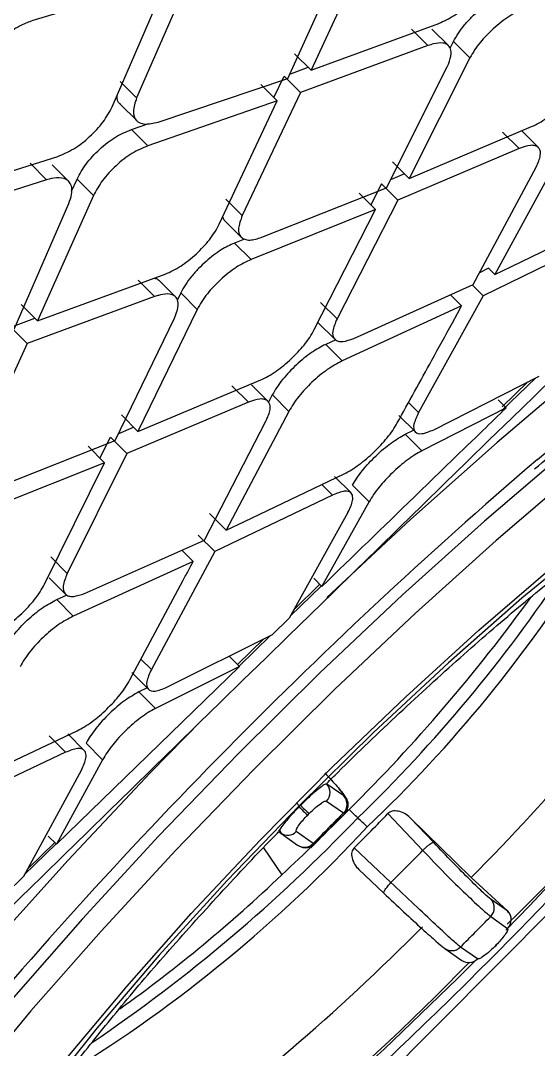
# Model space of a CAD drawing. Extents: x 943 to 1030, y 781 to 934.
# Drawn here: x 956.527 to 957.026, y 878.195 to 879.186 of the extents above; entities that cross this region are included whole.
import ezdxf

# ---------------------------------------------------------------- set-up
doc = ezdxf.new("R2010")
doc.units = 0
doc.header["$MEASUREMENT"] = 0
doc.layers.add('1', color=4, linetype='Continuous')

# ---------------------------------------------------------------- blocks, each defined once
blk = doc.blocks.new('AIRA')
at = {"layer": '1', "color": 3, "linetype": 'Continuous', "lineweight": 25}
for p, q in [((13.6846, 76.09148), (13.6291, 75.97234)), ((13.60659, 75.96435), (13.66074, 76.08371)), ((13.51351, 76.06606), (13.46103, 75.94558)), ((13.49021, 76.05886), (13.36105, 76.02007)), ((13.43751, 75.93693), (13.49021, 76.05886)), ((13.6291, 75.97234), (13.75207, 76.01733)), ((13.74164, 75.99604), (13.72579, 76.01188)), ((13.76148, 75.99592), (13.74555, 76.01184)), ((13.76296, 75.99346), (13.76625, 75.99997)), ((13.78212, 75.98411), (13.76627, 75.99995)), ((13.74164, 75.99604), (13.61897, 75.95076)), ((13.6291, 75.97234), (13.61326, 75.98817)), ((13.78212, 75.98411), (13.72349, 75.86809)), ((13.60852, 75.96859), (13.62629, 75.97515)), ((13.70186, 75.85923), (13.7602, 75.97553)), ((13.46103, 75.94558), (13.4452, 75.96141)), ((13.48185, 75.92235), (13.60659, 75.96435)), ((13.59331, 75.94591), (13.60312, 75.96659)), ((13.61897, 75.95076), (13.60315, 75.96657)), ((13.61897, 75.95076), (13.5628, 75.83229)), ((13.5965, 75.94272), (13.58066, 75.95855)), ((13.5965, 75.94272), (13.47189, 75.89938)), ((13.54063, 75.82396), (13.5965, 75.94272)), ((13.4453, 75.93962), (13.46112, 75.92381)), ((13.45606, 75.9152), (13.47281, 75.92103)), ((13.45607, 75.91519), (13.47189, 75.89938)), ((13.72349, 75.8681), (13.84154, 75.91799)), ((13.82943, 75.89678), (13.81352, 75.91268)), ((13.84806, 75.89788), (13.83213, 75.9138)), ((13.82943, 75.89678), (13.71279, 75.84708)), ((13.25754, 75.84896), (13.38507, 75.88938)), ((13.37427, 75.86686), (13.35845, 75.88267)), ((13.39561, 75.86526), (13.37965, 75.88121)), ((13.72349, 75.8681), (13.70761, 75.88397)), ((13.86775, 75.88861), (13.80604, 75.77568)), ((13.71914, 75.87245), (13.7056, 75.86667)), ((13.78532, 75.7659), (13.84581, 75.87893)), ((13.37427, 75.86686), (13.24825, 75.82654)), ((13.39847, 75.85574), (13.40375, 75.86753)), ((13.41958, 75.85171), (13.40377, 75.86751)), ((13.6969, 75.86296), (13.68654, 75.84283)), ((13.69693, 75.86293), (13.71279, 75.84708)), ((13.41958, 75.85171), (13.36555, 75.73111)), ((13.58169, 75.81145), (13.70186, 75.85923)), ((13.6912, 75.83817), (13.67532, 75.85404)), ((13.34304, 75.72311), (13.39573, 75.84394)), ((13.5628, 75.83229), (13.54694, 75.84814)), ((13.71279, 75.84708), (13.65406, 75.73285)), ((13.6912, 75.83817), (13.57132, 75.79011)), ((13.63218, 75.72255), (13.6912, 75.83817)), ((13.54604, 75.82736), (13.56181, 75.8116)), ((13.82213, 75.78334), (13.91916, 75.83051)), ((13.56488, 75.80973), (13.55546, 75.80595)), ((13.55546, 75.80595), (13.57132, 75.79011)), ((13.9077, 75.81025), (13.79478, 75.75523)), ((13.80012, 75.7816), (13.79146, 75.77737)), ((13.80605, 75.77568), (13.80012, 75.7816)), ((13.80605, 75.77568), (13.82213, 75.78334)), ((13.36555, 75.73111), (13.4886, 75.77601)), ((13.4626, 75.77029), (13.47843, 75.75447)), ((13.49844, 75.75419), (13.48253, 75.77008)), ((13.6703, 75.71419), (13.78532, 75.7659)), ((13.79478, 75.75522), (13.78448, 75.76552)), ((13.47843, 75.75446), (13.35567, 75.70927)), ((13.50357, 75.75786), (13.50033, 75.75121)), ((13.51943, 75.74201), (13.50359, 75.75784)), ((13.79478, 75.75522), (13.73262, 75.64275)), ((13.7741, 75.74541), (13.76344, 75.75606)), ((13.36555, 75.73111), (13.34972, 75.74693)), ((13.51943, 75.74201), (13.4622, 75.62461)), ((13.65406, 75.73285), (13.63815, 75.74874)), ((13.7741, 75.74541), (13.65911, 75.69246)), ((13.33984, 75.7251), (13.36302, 75.73363)), ((13.44052, 75.61579), (13.49747, 75.73347)), ((13.35567, 75.70927), (13.33987, 75.72507)), ((13.63606, 75.72915), (13.65197, 75.71325)), ((13.65289, 75.71285), (13.64318, 75.70837)), ((13.35567, 75.70927), (13.30087, 75.58943)), ((13.64319, 75.70837), (13.65911, 75.69246)), ((13.4622, 75.62461), (13.58061, 75.67415)), ((13.74718, 75.62624), (13.8487, 75.67794)), ((13.84545, 75.67629), (13.81259, 75.64437)), ((13.56874, 75.65269), (13.55285, 75.66857)), ((13.58758, 75.65358), (13.57167, 75.66947)), ((13.83794, 75.67246), (13.81322, 75.6484)), ((13.59177, 75.6598), (13.58812, 75.65289)), ((13.6077, 75.64388), (13.59179, 75.65978)), ((13.80936, 75.65492), (13.81701, 75.64728)), ((13.56874, 75.65269), (13.45174, 75.60335)), ((13.6077, 75.64388), (13.54729, 75.52965)), ((13.73262, 75.64275), (13.72296, 75.6524)), ((13.81701, 75.64728), (13.73581, 75.60589)), ((13.4622, 75.62461), (13.44633, 75.64047)), ((13.52646, 75.51998), (13.58565, 75.63431)), ((13.7136, 75.64008), (13.7296, 75.62409)), ((13.4438, 75.62257), (13.45817, 75.62863)), ((13.7198, 75.62189), (13.72774, 75.62594)), ((13.32016, 75.56819), (13.44052, 75.61579)), ((13.42573, 75.59886), (13.43586, 75.61922)), ((13.45174, 75.60335), (13.43589, 75.61919)), ((13.7198, 75.62189), (13.73581, 75.60589)), ((13.45174, 75.60335), (13.39427, 75.48786)), ((13.4301, 75.59449), (13.41423, 75.61035)), ((13.4301, 75.59449), (13.31003, 75.54662)), ((13.37234, 75.47761), (13.4301, 75.59449)), ((13.56485, 75.53789), (13.66107, 75.58382)), ((13.66757, 75.56533), (13.65159, 75.58131)), ((13.6396, 75.57357), (13.64983, 75.56334)), ((13.68493, 75.55679), (13.66893, 75.57278)), ((13.64983, 75.56334), (13.53625, 75.50898)), ((13.63957, 75.47542), (13.68493, 75.55679)), ((13.54729, 75.52966), (13.53134, 75.54559)), ((13.66457, 75.54664), (13.60807, 75.44483)), ((13.54729, 75.52966), (13.56485, 75.53789)), ((13.53625, 75.50898), (13.52032, 75.52489)), ((13.41097, 75.46874), (13.52646, 75.51998)), ((13.53625, 75.50898), (13.47523, 75.39536)), ((13.51546, 75.49927), (13.50449, 75.51023)), ((13.39427, 75.48786), (13.37838, 75.50374)), ((13.51546, 75.49927), (13.4, 75.44678)), ((13.3767, 75.48373), (13.39246, 75.46798)), ((13.45464, 75.38545), (13.50598, 75.48147)), ((13.63913, 75.47586), (13.60909, 75.44668)), ((13.63756, 75.47743), (13.61278, 75.45332)), ((13.63957, 75.47542), (13.63166, 75.48333)), ((13.3841, 75.46268), (13.39401, 75.46719)), ((13.4, 75.44679), (13.3841, 75.46268)), ((13.60807, 75.44483), (13.59178, 75.42903)), ((13.49028, 75.37835), (13.59178, 75.42903)), ((13.59004, 75.42816), (13.55975, 75.39874)), ((13.58367, 75.42498), (13.55824, 75.40024)), ((13.47523, 75.39536), (13.46526, 75.40532)), ((13.5505, 75.40798), (13.56015, 75.39833)), ((13.38398, 75.22718), (13.56015, 75.39833)), ((13.56015, 75.39833), (13.4791, 75.35782)), ((13.45651, 75.39238), (13.47249, 75.37642)), ((13.47111, 75.37779), (13.46312, 75.37379)), ((13.4791, 75.35782), (13.46312, 75.37379)), ((13.3083, 75.29141), (13.40372, 75.33639)), ((13.39267, 75.31573), (13.37671, 75.33167)), ((13.4106, 75.31752), (13.39464, 75.33348)), ((13.42832, 75.30861), (13.41234, 75.32458)), ((13.39267, 75.31573), (13.27862, 75.26183)), ((13.42832, 75.30861), (13.38398, 75.22718)), ((13.35251, 75.19654), (13.40786, 75.29857)), ((13.64296, 75.28538), (13.64424, 75.28518)), ((13.64424, 75.28518), (13.64372, 75.28573)), ((13.66057, 75.27371), (13.64424, 75.28518)), ((13.61757, 75.26435), (13.61498, 75.26694)), ((13.64395, 75.26878), (13.66028, 75.25731)), ((13.61744, 75.26324), (13.61886, 75.26469)), ((13.62584, 75.25534), (13.62727, 75.25678)), ((13.66028, 75.25731), (13.66035, 75.2578)), ((13.73668, 75.22136), (13.70311, 75.25671)), ((13.78333, 75.19513), (13.72458, 75.25278)), ((13.74734, 75.22878), (13.72458, 75.25278)), ((13.59853, 75.23897), (13.59806, 75.24)), ((13.59853, 75.23897), (13.59983, 75.23791)), ((13.59983, 75.23791), (13.61616, 75.22645)), ((13.63117, 75.22789), (13.61484, 75.23935)), ((13.38357, 75.22759), (13.35289, 75.19779)), ((13.38223, 75.22893), (13.35648, 75.20387)), ((13.38398, 75.22718), (13.37601, 75.23514)), ((13.63126, 75.2284), (13.63117, 75.22789)), ((13.58326, 75.22372), (13.60085, 75.19775)), ((13.67064, 75.22389), (13.70598, 75.19033)), ((13.67516, 75.20284), (13.69916, 75.18009)), ((13.33533, 75.17983), (13.35251, 75.19654)), ((13.81819, 75.16323), (13.78333, 75.19513)), ((13.81872, 75.16267), (13.80239, 75.17414)), ((13.80209, 75.15774), (13.81842, 75.14627)), ((13.81917, 75.16165), (13.81819, 75.16323)), ((13.81819, 75.16323), (13.81872, 75.16267)), ((13.81872, 75.16267), (13.81917, 75.16165)), ((13.78931, 75.11685), (13.77298, 75.12831)), ((13.80742, 75.13029), (13.80599, 75.12885)), ((13.80616, 75.12876), (13.80599, 75.12885)), ((13.80616, 75.12876), (13.80759, 75.13021)), ((13.75797, 75.12687), (13.7743, 75.11541))]:
    blk.add_line(p, q, dxfattribs=at)
at = {"layer": '1', "color": 3, "linetype": 'Continuous', "lineweight": 25, "flags": 128}
for points in [[(14.33434, 75.94261), (14.30678, 75.9435), (14.26982, 75.93423), (14.22401, 75.91493), (14.17002, 75.88589), (14.10862, 75.84753), (14.04072, 75.80041), (13.9673, 75.74522), (13.88945, 75.68276), (13.80828, 75.61394), (13.72499, 75.53977), (13.64421, 75.46458)], [(13.84725, 75.59768), (13.86736, 75.61469), (13.94374, 75.67704), (14.01596, 75.73233), (14.08289, 75.77968), (14.14347, 75.81834), (14.19674, 75.84772), (14.24187, 75.86734), (14.27814, 75.87689), (14.30498, 75.87623)], [(14.27702, 75.83063), (14.25597, 75.83668), (14.22508, 75.83232), (14.18488, 75.81763), (14.13606, 75.79286), (14.07946, 75.75842), (14.01604, 75.71492), (13.94689, 75.66309), (13.87319, 75.60383), (13.7962, 75.53814), (13.71725, 75.46715), (13.63767, 75.39207), (13.55884, 75.31419), (13.4821, 75.23485), (13.40877, 75.15539), (13.34009, 75.07719), (13.27725, 75.00156)], [(14.2531, 75.81261), (14.22843, 75.80838), (14.18895, 75.79396), (14.14101, 75.76963), (14.08542, 75.73581), (14.02314, 75.69309), (13.95523, 75.64219), (13.88285, 75.58399), (13.80725, 75.51947), (13.72971, 75.44976), (13.65156, 75.37603), (13.57414, 75.29955), (13.49878, 75.22162), (13.42676, 75.14359), (13.35931, 75.06679), (13.2976, 74.99252), (13.24267, 74.92207), (13.19546, 74.85663), (13.15679, 74.79733), (13.12732, 74.74518), (13.10754, 74.70107), (13.0978, 74.66576), (13.09728, 74.66182)], [(13.76517, 75.72914), (13.77017, 75.73825), (13.7741, 75.74541)], [(13.24545, 74.73035), (13.23644, 74.74556), (13.238, 74.77091), (13.25011, 74.80584), (13.27248, 74.84957), (13.30462, 74.90111), (13.34582, 74.95933), (13.39514, 75.02291), (13.45149, 75.09044), (13.51362, 75.16041), (13.58013, 75.23126), (13.64953, 75.3014), (13.72028, 75.36926), (13.7908, 75.43334), (13.8595, 75.4922), (13.92487, 75.54452), (13.98542, 75.58914), (14.03983, 75.62505), (14.08686, 75.65147), (14.12546, 75.66779), (14.15479, 75.67365), (14.17417, 75.66892)], [(13.81669, 75.14457), (13.83949, 75.16801), (13.906, 75.23886), (13.96812, 75.30883), (14.02448, 75.37636), (14.0738, 75.43994), (14.11499, 75.49816), (14.14714, 75.5497), (14.16951, 75.59343), (14.18161, 75.62836), (14.18318, 75.65371), (14.17417, 75.66892)], [(14.1605, 75.65477), (14.1405, 75.65931), (14.10989, 75.65253), (14.06944, 75.6346), (14.02014, 75.60595), (13.9632, 75.56729), (13.90003, 75.51958), (13.83217, 75.46398), (13.76131, 75.40187), (13.68918, 75.33478), (13.61757, 75.26435)], [(13.52393, 75.34674), (13.47456, 75.29624), (13.39496, 75.21201), (13.31926, 75.12829), (13.24857, 75.04629), (13.18391, 74.96721), (13.12624, 74.89222), (13.07638, 74.82239), (13.03508, 74.75875), (13.00292, 74.70223), (12.98039, 74.65365), (12.9678, 74.61372), (12.96534, 74.58302), (12.97305, 74.562), (12.99082, 74.55096)], [(13.61757, 75.26435), (13.54823, 75.19233), (13.48287, 75.12048), (13.42311, 75.05058), (13.37041, 74.98434), (13.32607, 74.9234), (13.29118, 74.86926), (13.26661, 74.82325), (13.25295, 74.7865), (13.25055, 74.75992), (13.25946, 74.74416)], [(13.80742, 75.13029), (13.80759, 75.13021), (13.80751, 75.13037), (13.80733, 75.1306)], [(13.24545, 74.73035), (13.26483, 74.72562), (13.29415, 74.73148), (13.33276, 74.7478), (13.37979, 74.77422), (13.43419, 74.81013), (13.49475, 74.85475), (13.56012, 74.90707), (13.62882, 74.96593), (13.69934, 75.03001), (13.77009, 75.09787), (13.78754, 75.11517)]]:
    blk.add_lwpolyline(points, dxfattribs=at)
at = {"layer": '1', "color": 3, "linetype": 'Continuous', "lineweight": 25}
for centre, radius, start, end in [((16.99578, 71.91659), 4.84393, 130.54121, 140.52254), ((12.37292, 76.65162), 2.08369, 313.90407, 327.42457), ((12.76591, 76.21215), 1.33373, 313.45031, 328.02274), ((12.66112, 76.29983), 1.45698, 314.04705, 326.28686), ((12.49793, 76.43987), 1.65956, 314.71794, 324.01376), ((12.41252, 76.5622), 1.93599, 315.07823, 324.84839), ((13.63562, 75.27713), 0.0118, 314.94986, 43.01382), ((13.65195, 75.26566), 0.0118, 314.94984, 43.01579), ((12.08739, 76.82185), 2.21997, 312.98048, 315.31038), ((13.71755, 75.36126), 0.14011, 224.39156, 229.11188), ((13.71898, 75.3627), 0.14011, 224.39156, 229.11188), ((15.65648, 73.25296), 2.82882, 134.88309, 135.72153), ((12.17912, 73.6855), 2.1658, 46.34949, 46.65811), ((11.99853, 76.91092), 2.3753, 314.74547, 315.85915), ((12.52497, 76.3526), 1.59075, 304.15935, 316.2506), ((11.80606, 73.29431), 2.70636, 46.08519, 46.35119), ((12.67421, 76.17959), 1.37604, 301.6285, 317.15731), ((13.60648, 75.2475), 0.01167, 235.24117, 315.72801), ((13.62281, 75.23603), 0.01167, 235.24116, 315.72801), ((12.03281, 76.87664), 2.37552, 314.77588, 315.8287), ((12.61885, 76.22655), 1.42223, 305.50909, 313.66684), ((13.79376, 75.16609), 0.0118, 314.94984, 43.01567), ((11.77679, 77.13267), 2.82882, 314.88309, 315.72153), ((13.81009, 75.15462), 0.0118, 314.94986, 43.01382), ((12.17613, 76.69958), 2.20065, 306.1112, 315.15603), ((13.76463, 75.13644), 0.01165, 226.89811, 315.76566), ((11.97494, 76.87563), 2.52354, 304.45568, 315.71965), ((13.78095, 75.125), 0.01167, 235.24117, 315.72801)]:
    blk.add_arc(centre, radius, start, end, dxfattribs=at)
for points, knots in [([(16.76349, 77.69746), (16.43798, 77.40729), (15.78698, 76.82695), (14.82577, 75.93344), (13.87709, 75.02432), (12.94302, 74.09885), (12.02418, 73.15856), (11.12212, 72.20411), (10.23604, 71.23753), (9.661, 70.58333), (9.37348, 70.25623)], [0, 0, 0, 0, 0.125, 0.25, 0.375, 0.5, 0.625, 0.75, 0.875, 1, 1, 1, 1]), ([(10.10264, 71.97747), (10.28124, 72.15435), (11.08975, 72.95502), (12.35566, 74.20568), (13.52146, 75.34465), (14.2046, 76.00944), (14.61414, 76.40729), (14.95049, 76.73433), (15.13651, 76.91519)], [0, 0, 0, 0, 0.106937, 0.484076, 0.757109, 0.80038, 0.889603, 1, 1, 1, 1]), ([(10.42006, 71.74371), (10.65112, 71.9705), (11.28396, 72.59165), (12.31421, 73.61413), (13.51, 74.8099), (14.53763, 75.84537), (15.16391, 76.48345), (15.39583, 76.71975)], [0, 0, 0, 0, 0.138146, 0.378364, 0.618507, 0.858724, 1, 1, 1, 1]), ([(17.9126, 76.65194), (17.59183, 76.40925), (16.95351, 75.92632), (16.04417, 75.14529), (15.16127, 74.3457), (14.3049, 73.52148), (13.47397, 72.68412), (12.66438, 71.83617), (11.88476, 70.96793), (11.13014, 70.06853), (10.66221, 69.43966), (10.42692, 69.12344)], [0, 0, 0, 0, 0.113392, 0.225638, 0.337341, 0.448782, 0.560233, 0.669481, 0.778832, 0.888788, 1, 1, 1, 1]), ([(18.39693, 76.17405), (18.26516, 76.08538), (17.99886, 75.90619), (17.60172, 75.62406), (17.20178, 75.32845), (16.80013, 75.01842), (16.40848, 74.70311), (15.96019, 74.32737), (15.45144, 73.87998), (14.86958, 73.33898), (14.35505, 72.83396), (13.91571, 72.38443), (13.56027, 72.00819), (13.22214, 71.63761), (12.90123, 71.27322), (12.58783, 70.90431), (12.21494, 70.44841), (11.79123, 69.90155), (11.33352, 69.273), (11.05016, 68.84919), (10.91053, 68.64036)], [0, 0, 0, 0, 0.044709, 0.090349, 0.13691, 0.184379, 0.232745, 0.277954, 0.348418, 0.422679, 0.500679, 0.550525, 0.598903, 0.645795, 0.691185, 0.735062, 0.781563, 0.856423, 0.929252, 1, 1, 1, 1]), ([(13.75207, 76.01733), (13.75697, 76.01958), (13.76682, 76.02412), (13.7819, 76.03601), (13.79278, 76.0473), (13.80015, 76.05697), (13.80299, 76.06215), (13.80449, 76.06489)], [0, 0, 0, 0, 0.24857, 0.499632, 0.716873, 0.850307, 1, 1, 1, 1]), ([(13.76624, 75.99997), (13.76769, 76.00259), (13.77054, 76.00773), (13.77664, 76.01577), (13.78351, 76.02337), (13.79306, 76.03232), (13.80541, 76.04163), (13.81426, 76.04575), (13.81849, 76.04771)], [0, 0, 0, 0, 0.14388, 0.282402, 0.415579, 0.543425, 0.78213, 1, 1, 1, 1]), ([(13.83436, 76.03185), (13.82959, 76.02959), (13.82236, 76.02617), (13.81202, 76.01866), (13.80231, 76.01048), (13.79343, 76.00112), (13.78622, 75.99151), (13.78351, 75.98663), (13.78211, 75.98411)], [0, 0, 0, 0, 0.244737, 0.371339, 0.500424, 0.731274, 0.861019, 1, 1, 1, 1]), ([(13.36106, 76.02007), (13.35723, 76.01868), (13.35042, 76.0162), (13.33968, 76.0096), (13.3295, 76.00167), (13.3206, 75.99247), (13.31296, 75.98261), (13.31001, 75.97628), (13.30837, 75.97276)], [0, 0, 0, 0, 0.186787, 0.332584, 0.500308, 0.67834, 0.821089, 1, 1, 1, 1]), ([(13.7602, 75.97553), (13.7617, 75.97917), (13.76452, 75.98604), (13.76387, 75.99311), (13.76084, 75.99708), (13.7555, 75.99893), (13.74914, 75.99827), (13.74351, 75.9966), (13.74164, 75.99604)], [0, 0, 0, 0, 0.212542, 0.4002, 0.562904, 0.700598, 0.90018, 1, 1, 1, 1]), ([(13.84154, 75.91799), (13.84391, 75.91912), (13.84861, 75.92135), (13.85861, 75.92776), (13.87101, 75.9378), (13.882, 75.94944), (13.88925, 75.95897), (13.89199, 75.96369), (13.8934, 75.96612)], [0, 0, 0, 0, 0.128548, 0.254971, 0.500537, 0.734828, 0.863664, 1, 1, 1, 1]), ([(13.44542, 75.93976), (13.44528, 75.93982), (13.44249, 75.94097), (13.4424, 75.94459), (13.44231, 75.94803)], [0, 0, 0, 0, 0.051982, 1, 1, 1, 1]), ([(13.46103, 75.94558), (13.45954, 75.94105), (13.45661, 75.93219), (13.45994, 75.92344), (13.46823, 75.91925), (13.47727, 75.9213), (13.48185, 75.92235)], [0, 0, 0, 0, 0.256138, 0.499736, 0.746349, 1, 1, 1, 1]), ([(13.84581, 75.87893), (13.84759, 75.88298), (13.85093, 75.89061), (13.84981, 75.89573), (13.84767, 75.89845), (13.84521, 75.89984), (13.83939, 75.90035), (13.83331, 75.89817), (13.82943, 75.89678)], [0, 0, 0, 0, 0.249179, 0.469215, 0.498974, 0.639487, 0.769974, 1, 1, 1, 1]), ([(13.39573, 75.84394), (13.39683, 75.84695), (13.39893, 75.85274), (13.39888, 75.85952), (13.39691, 75.86433), (13.39247, 75.86802), (13.38517, 75.86938), (13.3776, 75.86763), (13.37428, 75.86686)], [0, 0, 0, 0, 0.168715, 0.324986, 0.468809, 0.600179, 0.824707, 1, 1, 1, 1]), ([(13.84433, 75.58847), (13.86411, 75.6052), (13.90782, 75.64218), (13.97184, 75.69264), (14.03571, 75.74009), (14.09407, 75.78), (14.14597, 75.81191), (14.19023, 75.83532), (14.22443, 75.84945), (14.24781, 75.85564), (14.25883, 75.85588), (14.26005, 75.85559), (14.26047, 75.85548)], [0, 0, 0, 0, 0.094346, 0.208592, 0.322542, 0.436028, 0.548771, 0.660267, 0.769598, 0.864225, 0.953441, 1, 1, 1, 1]), ([(13.54615, 75.82747), (13.54593, 75.82761), (13.54473, 75.8284), (13.54436, 75.82997), (13.54406, 75.83126)], [0, 0, 0, 0, 0.179549, 1, 1, 1, 1]), ([(13.5628, 75.83229), (13.56118, 75.82798), (13.55794, 75.81938), (13.56025, 75.81229), (13.56486, 75.80933), (13.57111, 75.80827), (13.57753, 75.8102), (13.58168, 75.81145)], [0, 0, 0, 0, 0.249506, 0.498865, 0.635259, 0.764411, 1, 1, 1, 1]), ([(13.4886, 75.77601), (13.49351, 75.77827), (13.50335, 75.78281), (13.51879, 75.79511), (13.52976, 75.80693), (13.53679, 75.81668), (13.53933, 75.8215), (13.54063, 75.82396)], [0, 0, 0, 0, 0.24934, 0.499683, 0.738223, 0.866337, 1, 1, 1, 1]), ([(13.55546, 75.80596), (13.55119, 75.80397), (13.54228, 75.79982), (13.52993, 75.79037), (13.52046, 75.78134), (13.51371, 75.7737), (13.50774, 75.76564), (13.50498, 75.76048), (13.50357, 75.75786)], [0, 0, 0, 0, 0.220169, 0.459673, 0.587341, 0.719944, 0.857494, 1, 1, 1, 1]), ([(13.57132, 75.79011), (13.56655, 75.78786), (13.55931, 75.78444), (13.54901, 75.7769), (13.53933, 75.76864), (13.53052, 75.75917), (13.52341, 75.74946), (13.52078, 75.74455), (13.51943, 75.74201)], [0, 0, 0, 0, 0.24474, 0.371321, 0.500359, 0.732779, 0.86216, 1, 1, 1, 1]), ([(13.4776, 75.772), (13.47855, 75.77198), (13.48073, 75.77193), (13.48178, 75.77064), (13.48237, 75.76991)], [0, 0, 0, 0, 0.434901, 1, 1, 1, 1]), ([(13.49747, 75.73348), (13.49892, 75.73717), (13.50165, 75.74413), (13.50089, 75.75131), (13.49776, 75.75537), (13.49237, 75.7573), (13.48632, 75.75677), (13.4811, 75.75524), (13.47916, 75.75468), (13.47843, 75.75447)], [0, 0, 0, 0, 0.212549, 0.400214, 0.562924, 0.700621, 0.90019, 0.962626, 1, 1, 1, 1]), ([(13.65406, 75.73285), (13.6523, 75.72871), (13.6488, 75.72043), (13.65053, 75.7138), (13.6548, 75.71124), (13.66066, 75.71072), (13.66658, 75.71285), (13.6703, 75.71419)], [0, 0, 0, 0, 0.249294, 0.498683, 0.644585, 0.776915, 1, 1, 1, 1]), ([(13.58061, 75.67414), (13.58299, 75.67527), (13.58771, 75.6775), (13.5977, 75.6839), (13.61006, 75.69398), (13.62096, 75.7057), (13.62813, 75.71532), (13.63081, 75.7201), (13.63219, 75.72255)], [0, 0, 0, 0, 0.128939, 0.255483, 0.500432, 0.735236, 0.863987, 1, 1, 1, 1]), ([(13.71213, 75.63273), (13.72323, 75.6529), (13.74092, 75.68503), (13.75859, 75.71717), (13.76517, 75.72914)], [0, 0, 0, 0, 0.627631, 1, 1, 1, 1]), ([(13.64319, 75.70837), (13.63872, 75.70603), (13.62964, 75.70128), (13.61705, 75.691), (13.60779, 75.68179), (13.60138, 75.67439), (13.59579, 75.66687), (13.59312, 75.66217), (13.59177, 75.6598)], [0, 0, 0, 0, 0.237949, 0.483213, 0.609344, 0.737488, 0.867691, 1, 1, 1, 1]), ([(13.65911, 75.69246), (13.65438, 75.68995), (13.64498, 75.68497), (13.6298, 75.67232), (13.61884, 75.6605), (13.6117, 75.65091), (13.60904, 75.64625), (13.60769, 75.64388)], [0, 0, 0, 0, 0.25122, 0.499885, 0.739695, 0.867401, 1, 1, 1, 1]), ([(13.58565, 75.63431), (13.58738, 75.63842), (13.59036, 75.6455), (13.58949, 75.65087), (13.58825, 75.65283), (13.58697, 75.65428), (13.58463, 75.65562), (13.57873, 75.65619), (13.57263, 75.65405), (13.56874, 75.65268)], [0, 0, 0, 0, 0.249161, 0.428558, 0.491856, 0.499315, 0.64023, 0.770796, 1, 1, 1, 1]), ([(13.81701, 75.64728), (13.81608, 75.64638), (13.80763, 75.6382), (13.77805, 75.60956), (13.71981, 75.55319), (13.66914, 75.50407), (13.63957, 75.47542)], [0, 0, 0, 0, 0.015648, 0.142911, 0.500005, 1, 1, 1, 1]), ([(13.73262, 75.64275), (13.73073, 75.63869), (13.72697, 75.63058), (13.72854, 75.62352), (13.73512, 75.62129), (13.74316, 75.62459), (13.74717, 75.62623)], [0, 0, 0, 0, 0.249766, 0.499802, 0.750031, 1, 1, 1, 1]), ([(13.66107, 75.58381), (13.66339, 75.58503), (13.66796, 75.58744), (13.67769, 75.59412), (13.68991, 75.60447), (13.70082, 75.61629), (13.70803, 75.62581), (13.71075, 75.6304), (13.71213, 75.63273)], [0, 0, 0, 0, 0.130306, 0.25723, 0.500148, 0.739703, 0.867359, 1, 1, 1, 1]), ([(13.66892, 75.57279), (13.67026, 75.57505), (13.67294, 75.57954), (13.68017, 75.58923), (13.69129, 75.60136), (13.70638, 75.61418), (13.71534, 75.61933), (13.7198, 75.62189)], [0, 0, 0, 0, 0.128716, 0.256313, 0.507263, 0.754897, 1, 1, 1, 1]), ([(13.73581, 75.6059), (13.73354, 75.60466), (13.72905, 75.60222), (13.7194, 75.59549), (13.70717, 75.58505), (13.69623, 75.57315), (13.68903, 75.56364), (13.68631, 75.5591), (13.68493, 75.55679)], [0, 0, 0, 0, 0.129097, 0.255613, 0.50014, 0.7412, 0.868479, 1, 1, 1, 1]), ([(13.64424, 75.2858), (13.64776, 75.28935), (13.67068, 75.3125), (13.7141, 75.35362), (13.77271, 75.40728), (13.82909, 75.45596), (13.88142, 75.49855), (13.92747, 75.53342), (13.9633, 75.55839), (13.97944, 75.56829), (13.98603, 75.57234)], [0, 0, 0, 0, 0.0273466, 0.1781057, 0.3283241, 0.4772316, 0.6238964, 0.7670442, 0.9048853, 1, 1, 1, 1]), ([(13.66458, 75.54664), (13.66651, 75.55073), (13.66867, 75.55529), (13.66923, 75.5593), (13.66937, 75.56213), (13.66797, 75.56615), (13.66199, 75.56818), (13.65388, 75.56495), (13.64983, 75.56334)], [0, 0, 0, 0, 0.249572, 0.278589, 0.33014, 0.500412, 0.750343, 1, 1, 1, 1]), ([(13.40548, 74.76735), (13.43054, 74.78652), (13.4848, 74.82802), (13.56768, 74.89766), (13.65253, 74.97297), (13.73392, 75.0493), (13.81274, 75.12695), (13.88911, 75.20596), (13.96297, 75.28623), (14.03395, 75.36785), (14.09469, 75.44126), (14.12912, 75.48717), (14.14306, 75.50576)], [0, 0, 0, 0, 0.09706, 0.210158, 0.315871, 0.417937, 0.518374, 0.618514, 0.719258, 0.821773, 0.927826, 1, 1, 1, 1]), ([(13.50598, 75.48147), (13.50775, 75.48479), (13.51091, 75.49072), (13.51407, 75.49666), (13.51546, 75.49927)], [0, 0, 0, 0, 0.56, 1, 1, 1, 1]), ([(13.39427, 75.48786), (13.39256, 75.48367), (13.38915, 75.47529), (13.39101, 75.46852), (13.3954, 75.46589), (13.40135, 75.46534), (13.40727, 75.46743), (13.41097, 75.46874)], [0, 0, 0, 0, 0.249364, 0.49876, 0.646383, 0.779273, 1, 1, 1, 1]), ([(13.32104, 75.42893), (13.32343, 75.43006), (13.32817, 75.43228), (13.33816, 75.43871), (13.35047, 75.44882), (13.36129, 75.46062), (13.36838, 75.47032), (13.371, 75.47514), (13.37235, 75.47761)], [0, 0, 0, 0, 0.129482, 0.256198, 0.500349, 0.735868, 0.864475, 1, 1, 1, 1]), ([(13.33291, 75.41388), (13.33422, 75.41625), (13.33684, 75.42097), (13.34408, 75.43093), (13.35528, 75.44311), (13.37044, 75.45556), (13.37958, 75.46033), (13.3841, 75.46268)], [0, 0, 0, 0, 0.131496, 0.26118, 0.514007, 0.760164, 1, 1, 1, 1]), ([(13.4, 75.44679), (13.39526, 75.44429), (13.38584, 75.43932), (13.37069, 75.42662), (13.3598, 75.41472), (13.35273, 75.40505), (13.35013, 75.40036), (13.34881, 75.39798)], [0, 0, 0, 0, 0.251581, 0.499794, 0.740616, 0.868107, 1, 1, 1, 1]), ([(13.47523, 75.39536), (13.47339, 75.39126), (13.46971, 75.38305), (13.47143, 75.37585), (13.47814, 75.3735), (13.48624, 75.37673), (13.49028, 75.37835)], [0, 0, 0, 0, 0.249774, 0.499774, 0.749974, 1, 1, 1, 1]), ([(13.40372, 75.33639), (13.40605, 75.3376), (13.41064, 75.33999), (13.42039, 75.34665), (13.43259, 75.35701), (13.44345, 75.36888), (13.4506, 75.37847), (13.45328, 75.3831), (13.45464, 75.38545)], [0, 0, 0, 0, 0.130312, 0.257248, 0.500169, 0.739987, 0.867574, 1, 1, 1, 1]), ([(13.46312, 75.37379), (13.45862, 75.37123), (13.44959, 75.3661), (13.4345, 75.35323), (13.42344, 75.34106), (13.41629, 75.33136), (13.41366, 75.32685), (13.41234, 75.32459)], [0, 0, 0, 0, 0.246208, 0.494277, 0.744894, 0.872001, 1, 1, 1, 1]), ([(13.4791, 75.35782), (13.47682, 75.3566), (13.4723, 75.35418), (13.46263, 75.34747), (13.4504, 75.33703), (13.43951, 75.32508), (13.43236, 75.31551), (13.42968, 75.31093), (13.42832, 75.30861)], [0, 0, 0, 0, 0.12925, 0.255833, 0.500189, 0.741606, 0.868783, 1, 1, 1, 1]), ([(13.40786, 75.29858), (13.40973, 75.30269), (13.41225, 75.30821), (13.41253, 75.31404), (13.41096, 75.31837), (13.40489, 75.32048), (13.39674, 75.31731), (13.39267, 75.31573)], [0, 0, 0, 0, 0.249572, 0.335071, 0.500381, 0.750288, 1, 1, 1, 1]), ([(13.64245, 75.29592), (13.64668, 75.29126), (13.65548, 75.28155), (13.66226, 75.27326), (13.66114, 75.27356), (13.66057, 75.27371)], [0, 0, 0, 0, 0.316562, 0.658807, 1, 1, 1, 1]), ([(13.64296, 75.28537), (13.64196, 75.28471), (13.63995, 75.28335), (13.63392, 75.27858), (13.62658, 75.27225), (13.62142, 75.26719), (13.61886, 75.26469)], [0, 0, 0, 0, 0.246567, 0.49935, 0.75262, 1, 1, 1, 1]), ([(13.66128, 75.25666), (13.66224, 75.25783), (13.66373, 75.25964), (13.66464, 75.26256), (13.66505, 75.26589), (13.66409, 75.26998), (13.66148, 75.27435), (13.65806, 75.27817), (13.65578, 75.28073)], [0, 0, 0, 0, 0.103464, 0.160387, 0.221936, 0.369932, 0.579343, 1, 1, 1, 1]), ([(13.62727, 75.25678), (13.62935, 75.2588), (13.63352, 75.26282), (13.63884, 75.26689), (13.64249, 75.26898), (13.64346, 75.26884), (13.64395, 75.26878)], [0, 0, 0, 0, 0.279658, 0.559227, 0.779582, 1, 1, 1, 1]), ([(13.61744, 75.26324), (13.61498, 75.26068), (13.60999, 75.25549), (13.60398, 75.24833), (13.59962, 75.24259), (13.59858, 75.24086), (13.59807, 75.24001)], [0, 0, 0, 0, 0.247553, 0.500917, 0.753662, 1, 1, 1, 1]), ([(13.62892, 75.22385), (13.63821, 75.23334), (13.65012, 75.24552), (13.66221, 75.25754), (13.66488, 75.26019)], [0, 0, 0, 0, 0.7794174, 1, 1, 1, 1]), ([(13.72458, 75.25278), (13.72289, 75.25424), (13.71962, 75.25707), (13.71429, 75.2589), (13.71017, 75.25941), (13.70742, 75.25918), (13.70496, 75.25832), (13.70373, 75.25724), (13.70311, 75.25671)], [0, 0, 0, 0, 0.298269, 0.57514, 0.701514, 0.809419, 0.905747, 1, 1, 1, 1]), ([(13.61484, 75.23935), (13.61468, 75.23991), (13.61437, 75.24102), (13.61714, 75.24542), (13.62115, 75.25043), (13.62428, 75.2537), (13.62584, 75.25534)], [0, 0, 0, 0, 0.279486, 0.559002, 0.779415, 1, 1, 1, 1]), ([(13.33087, 74.91276), (13.33209, 74.91498), (13.33619, 74.92246), (13.35002, 74.94442), (13.37296, 74.97765), (13.4044, 75.01964), (13.44345, 75.06828), (13.4893, 75.12215), (13.54093, 75.17925), (13.57794, 75.21905), (13.59774, 75.23897), (13.59828, 75.23951)], [0, 0, 0, 0, 0.0468754, 0.158174, 0.281149, 0.4137237, 0.5534313, 0.6980722, 0.8459448, 0.995803, 1, 1, 1, 1]), ([(13.59889, 75.24128), (13.59918, 75.24033), (13.59988, 75.23809), (13.60176, 75.23702), (13.60284, 75.2364)], [0, 0, 0, 0, 0.421859, 1, 1, 1, 1]), ([(13.61875, 75.22519), (13.6192, 75.22496), (13.62106, 75.22395), (13.62481, 75.22377), (13.62924, 75.22478), (13.63136, 75.22658), (13.6324, 75.22746)], [0, 0, 0, 0, 0.094869, 0.399418, 0.705272, 1, 1, 1, 1]), ([(13.74535, 75.22828), (13.74475, 75.22793), (13.74356, 75.22723), (13.74128, 75.22549), (13.73892, 75.22349), (13.73741, 75.22205), (13.73668, 75.22136)], [0, 0, 0, 0, 0.259419, 0.518943, 0.768457, 1, 1, 1, 1]), ([(13.74734, 75.22878), (13.74715, 75.22884), (13.74675, 75.22895), (13.74583, 75.22851), (13.74535, 75.22828)], [0, 0, 0, 0, 0.481432, 1, 1, 1, 1]), ([(13.80239, 75.17414), (13.80044, 75.17574), (13.79654, 75.17896), (13.78286, 75.19227), (13.76561, 75.20967), (13.75342, 75.22241), (13.74734, 75.22878)], [0, 0, 0, 0, 0.249775, 0.50014, 0.75045, 1, 1, 1, 1]), ([(13.67064, 75.22389), (13.67011, 75.22327), (13.66904, 75.22202), (13.66823, 75.21958), (13.66805, 75.21686), (13.66867, 75.2128), (13.67066, 75.2076), (13.67363, 75.20446), (13.67516, 75.20284)], [0, 0, 0, 0, 0.094222, 0.190488, 0.29829, 0.424515, 0.701616, 1, 1, 1, 1]), ([(13.73668, 75.22136), (13.74382, 75.21383), (13.75811, 75.19878), (13.77869, 75.17864), (13.79513, 75.16333), (13.79977, 75.1596), (13.80209, 75.15774)], [0, 0, 0, 0, 0.249978, 0.4999653, 0.7499704, 1, 1, 1, 1]), ([(13.69915, 75.18009), (13.69908, 75.18021), (13.69895, 75.18046), (13.69928, 75.18157), (13.70044, 75.18363), (13.70243, 75.1863), (13.70437, 75.1886), (13.70544, 75.18976), (13.70598, 75.19033)], [0, 0, 0, 0, 0.1247216, 0.2493439, 0.5000001, 0.7506559, 0.8752779, 1, 1, 1, 1]), ([(13.77298, 75.12831), (13.77067, 75.13019), (13.76606, 75.13394), (13.74963, 75.14927), (13.7287, 75.16907), (13.71355, 75.18324), (13.70598, 75.19033)], [0, 0, 0, 0, 0.2500296, 0.5000347, 0.750022, 1, 1, 1, 1]), ([(13.69916, 75.18009), (13.70557, 75.17404), (13.71842, 75.16193), (13.73648, 75.14536), (13.75072, 75.13264), (13.75469, 75.1295), (13.75667, 75.12793)], [0, 0, 0, 0, 0.249816, 0.500222, 0.750495, 1, 1, 1, 1]), ([(13.81842, 75.14627), (13.81858, 75.14572), (13.81889, 75.1446), (13.81612, 75.1402), (13.81211, 75.1352), (13.80898, 75.13193), (13.80742, 75.13029)], [0, 0, 0, 0, 0.279486, 0.559002, 0.779415, 1, 1, 1, 1]), ([(13.80599, 75.12885), (13.80391, 75.12683), (13.79974, 75.1228), (13.79443, 75.11873), (13.79078, 75.11665), (13.7898, 75.11678), (13.78931, 75.11685)], [0, 0, 0, 0, 0.279658, 0.559227, 0.779582, 1, 1, 1, 1])]:
    blk.add_open_spline(points, degree=3, knots=knots, dxfattribs=at)
for points in [[(13.38507, 75.88938), (13.39016, 75.89148), (13.40035, 75.89568), (13.41607, 75.90794), (13.42968, 75.92251), (13.4349, 75.93212), (13.43751, 75.93693)], [(13.40375, 75.86753), (13.40635, 75.87235), (13.41155, 75.88198), (13.42513, 75.89659), (13.44082, 75.90888), (13.45098, 75.9131), (13.45606, 75.91521)], [(13.47189, 75.89938), (13.46681, 75.89727), (13.45665, 75.89305), (13.44096, 75.88076), (13.42739, 75.86616), (13.42218, 75.85653), (13.41958, 75.85171)]]:
    blk.add_open_spline(points, degree=3, dxfattribs=at)

msp = doc.modelspace()

# ---------------------------------------------------------------- block references
at = {"layer": '1'}
msp.add_blockref('AIRA', (943.17747, 803.16576), dxfattribs=at)

doc.saveas('drawing.dxf')
